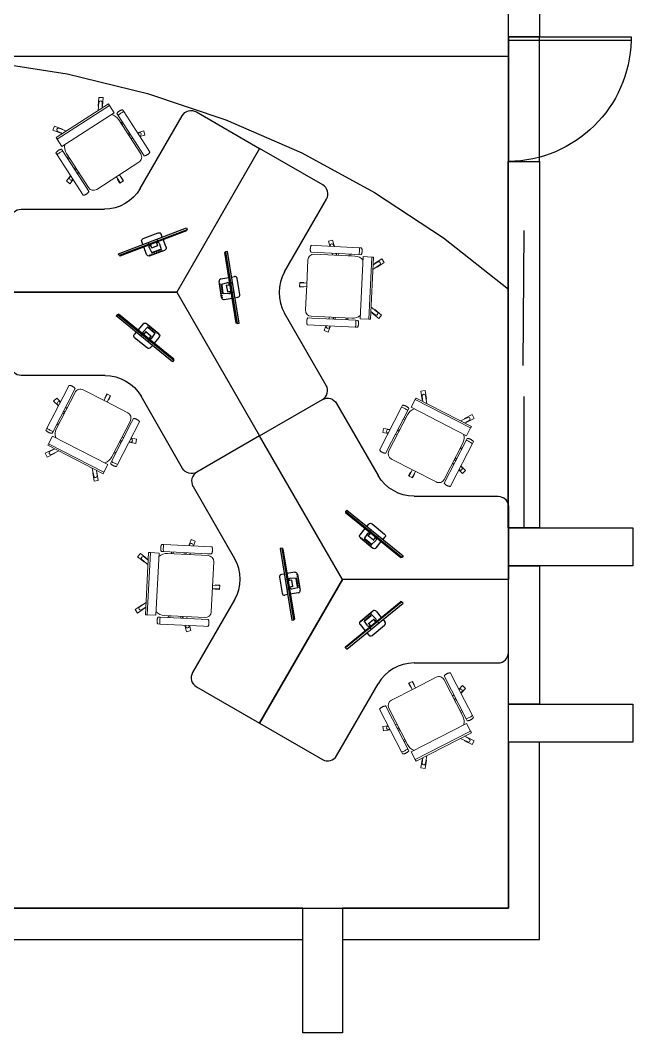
# Model space of a CAD drawing. Header units: millimetres. Extents: x 1993 to 4093, y 1262 to 2017.
# Drawn here: x 3915.4 to 4092.7, y 1262.1 to 1554.9 of the extents above; entities that cross this region are included whole.
import ezdxf

# ---------------------------------------------------------------- set-up
doc = ezdxf.new("R2010")
doc.units = ezdxf.units.MM
for name, color, linetype, lineweight in [('CHAIR MB', 252, 'Continuous', 18), ('DOOR VISION PANEL', 12, 'Continuous', 25), ('FLR CARPET 2', 254, 'Continuous', 15), ('PASSAGE', 251, 'Continuous', 25), ('WALL', 251, 'Continuous', 30), ('WORKSTATION - Y SHAPED', 251, 'Continuous', 25)]:
    doc.layers.add(name, color=color, linetype=linetype, lineweight=lineweight)
for name, color, linetype in [('COLUMN', 251, 'Continuous'), ('FACADE', 140, 'Continuous'), ('PLANNER', 3, 'Continuous')]:
    doc.layers.add(name, color=color, linetype=linetype)

# ---------------------------------------------------------------- blocks, each defined once
blk = doc.blocks.new('CHAIR MB2')
at = {"layer": 'CHAIR MB'}
for p, q in [((2.57, 11.5), (3.16, 13.35)), ((2.83, 11.9), (2.69, 11.51)), ((4.35, 12.96), (3.16, 13.35)), ((4.35, 12.96), (3.88, 11.51)), ((-8.95, 9), (-8.45, 9)), ((-8.95, 9), (-8.95, -9)), ((-8.95, 9), (-8.95, -9)), ((-8.45, 9), (-5.94, 9)), ((-8.45, 9), (-8.45, -9)), ((-8.45, -9), (-8.45, 9)), ((-5.94, 9), (-5.94, -9)), ((8.07, 9.51), (-4.67, 9.51)), ((8.25, 9), (-3.5, 9)), ((-2.35, 9.51), (-2.35, 9)), ((-1.85, 9), (-1.85, 9.51)), ((1.31, 9.51), (1.31, 9)), ((1.81, 9), (1.81, 9.51)), ((2, 9.51), (1.83, 9)), ((2.98, 9), (3.14, 9.51)), ((3.75, 11.51), (3.77, 11.59)), ((-11.34, 8.64), (-12.07, 7.62)), ((-10.06, 6.16), (-12.07, 7.62)), ((-11.34, 8.64), (-9.32, 7.17)), ((-10.8, 6.86), (-8.95, 5.46)), ((-8.95, 6.78), (-10.21, 7.66)), ((-10.06, 6.16), (-9.99, 6.25)), ((-9.39, 7.08), (-9.32, 7.17)), ((10, 0), (10, 7.25)), ((11.84, 0.5), (10, 0.53)), ((10, -7.25), (10, 0)), ((10.83, 0.63), (12.07, 0.63)), ((10.83, 0.63), (10.83, 0.52)), ((12.07, -0.63), (12.07, 0.63)), ((10, -0.53), (11.84, -0.5)), ((10.83, -0.52), (10.83, -0.63)), ((12.07, -0.63), (10.83, -0.63)), ((-8.95, -5.46), (-10.8, -6.86)), ((-12.07, -7.62), (-10.06, -6.16)), ((-12.07, -7.62), (-11.34, -8.64)), ((-9.32, -7.17), (-11.34, -8.64)), ((-10.21, -7.66), (-8.95, -6.78)), ((-9.99, -6.25), (-10.06, -6.16)), ((-9.32, -7.17), (-9.39, -7.08)), ((-8.45, -9), (-8.95, -9)), ((-5.94, -9), (-8.45, -9)), ((8.07, -11.51), (-4.67, -11.51)), ((-3.5, -9), (8.25, -9)), ((-2.35, -9), (-2.35, -9.51)), ((-1.85, -9.51), (-1.85, -9)), ((1.31, -9), (1.31, -9.51)), ((1.81, -9.51), (1.81, -9)), ((1.83, -9), (2, -9.51)), ((3.16, -13.35), (2.57, -11.5)), ((2.69, -11.51), (2.83, -11.9)), ((3.14, -9.51), (2.98, -9)), ((3.77, -11.59), (3.75, -11.51)), ((3.88, -11.51), (4.35, -12.96)), ((3.16, -13.35), (4.35, -12.96))]:
    blk.add_line(p, q, dxfattribs=at)
for points in [[(-4.67, 9.51), (-5.31, 9.51), (-5.35, 9.59), (-5.39, 9.68), (-5.42, 9.77), (-5.45, 9.86), (-5.47, 9.95), (-5.49, 10.05), (-5.51, 10.14), (-5.52, 10.23), (-5.53, 10.33), (-5.53, 10.42), (-5.54, 10.52), (-5.53, 10.61), (-5.53, 10.71), (-5.52, 10.8), (-5.5, 10.9), (-5.49, 10.99), (-5.47, 11.08), (-5.44, 11.17), (-5.41, 11.26), (-5.38, 11.35), (-5.34, 11.44), (-5.31, 11.51), (-4.67, 11.51)], [(-4.67, 11.51), (9.26, 11.51), (9.3, 11.42), (9.34, 11.33), (9.37, 11.24), (9.4, 11.15), (9.42, 11.06), (9.44, 10.97), (9.46, 10.87), (9.47, 10.78), (9.48, 10.68), (9.48, 10.59), (9.48, 10.5), (9.48, 10.4), (9.48, 10.31), (9.47, 10.21), (9.45, 10.12), (9.44, 10.02), (9.41, 9.93), (9.39, 9.84), (9.36, 9.75), (9.33, 9.66), (9.29, 9.57), (9.26, 9.51), (8.07, 9.51)], [(-4.67, -11.51), (-5.31, -11.51), (-5.35, -11.42), (-5.39, -11.33), (-5.42, -11.24), (-5.45, -11.15), (-5.47, -11.06), (-5.49, -10.97), (-5.51, -10.87), (-5.52, -10.78), (-5.53, -10.68), (-5.53, -10.59), (-5.54, -10.5), (-5.53, -10.4), (-5.53, -10.31), (-5.52, -10.21), (-5.5, -10.12), (-5.49, -10.02), (-5.47, -9.93), (-5.44, -9.84), (-5.41, -9.75), (-5.38, -9.66), (-5.34, -9.57), (-5.31, -9.51), (-4.67, -9.51)], [(-4.67, -9.51), (9.26, -9.51), (9.3, -9.59), (9.34, -9.68), (9.37, -9.77), (9.4, -9.86), (9.42, -9.95), (9.44, -10.05), (9.46, -10.14), (9.47, -10.23), (9.48, -10.33), (9.48, -10.42), (9.48, -10.52), (9.48, -10.61), (9.48, -10.71), (9.47, -10.8), (9.45, -10.9), (9.44, -10.99), (9.41, -11.08), (9.39, -11.17), (9.36, -11.26), (9.33, -11.35), (9.29, -11.44), (9.26, -11.51), (8.07, -11.51)]]:
    blk.add_lwpolyline(points, dxfattribs=at)
for centre, radius, start, end in [((-3.5, 5.5), 3.5, 90, 134.2304), ((8.25, 7.25), 1.75, 0, 90), ((-3.5, -5.5), 3.5, 225.7696, 270), ((8.25, -7.25), 1.75, 270, 0)]:
    blk.add_arc(centre, radius, start, end, dxfattribs=at)
for centre, major_axis, start_param, end_param in [((3.3, 11.75), (-0.473, 0.154), 3.141593, 6.283185), ((-10.51, 7.26), (0.292, 0.402), 0, 3.141593), ((11.84, 0), (0, 0.497), 5.773119, 6.283185), ((11.84, 0), (0, 0.497), 3.141593, 3.65168), ((-10.51, -7.26), (-0.292, 0.402), 0, 3.141593), ((3.3, -11.75), (0.473, 0.154), 3.141593, 6.283185)]:
    blk.add_ellipse(centre, major_axis=major_axis, ratio=0.96783, start_param=start_param, end_param=end_param, dxfattribs=at)
at = {"layer": 'CHAIR MB', "start_tangent": (-0.206196, -0.978511), "end_tangent": (0.206223, -0.978505)}
for points in [[(-4.67, 11.51), (-4.77, 10.51), (-4.67, 9.51)], [(-4.67, -9.51), (-4.77, -10.51), (-4.67, -11.51)]]:
    blk.add_spline(points, degree=3, dxfattribs=at)
blk = doc.blocks.new('WORKSTAION HEXA 4FT')
at = {"layer": 'WORKSTATION - Y SHAPED'}
for p, q in [((-10.86, 33), (-31.98, 33)), ((-31.98, 33), (-31.98, -15)), ((-7.86, 5.71), (-7.86, 30)), ((-25.56, 2.15), (-25.62, 1.87)), ((-12.58, -14.12), (-25.62, 1.87)), ((-25.13, 2.51), (-25.56, 2.15)), ((-25.56, 2.15), (-12.29, -14.12)), ((-11.86, -13.77), (-25.13, 2.51)), ((-20.4, -3.29), (-19.74, -2.72)), ((-15.83, -6.45), (-18.79, -2.82)), ((-22.81, -5.26), (-21, -3.79)), ((-20.64, -5.36), (-21.87, -6.58)), ((-20.57, -6.09), (-19.9, -5.54)), ((-20.56, -6.1), (-19.69, -5.4)), ((-20.25, -5.22), (-20.13, -5.27)), ((-20.13, -5.27), (-19.9, -5.54)), ((18.99, -16.72), (-1.86, -4.68)), ((-19.94, -9.84), (-22.9, -6.2)), ((-20.1, -8.75), (-21.87, -6.58)), ((-21.71, -6.78), (-21.62, -6.71)), ((-21.69, -6.8), (-21.62, -6.74)), ((-20.18, -8.48), (-21.62, -6.71)), ((-20.21, -8.47), (-21.62, -6.74)), ((-20.56, -6.1), (-20.57, -6.09)), ((-19.28, -7.49), (-20.47, -6.03)), ((-20.28, -8.53), (-20.21, -8.47)), ((-20.27, -8.55), (-20.18, -8.48)), ((-18.66, -7.79), (-20.1, -8.75)), ((-19.37, -7.56), (-18.5, -6.85)), ((-19.36, -7.58), (-19.37, -7.56)), ((-19.36, -7.58), (-18.69, -7.03)), ((-18.99, -9.93), (-17.19, -8.46)), ((-18.47, -7.3), (-18.69, -7.03)), ((-18.45, -7.44), (-18.47, -7.3)), ((-16.59, -7.97), (-15.93, -7.4)), ((-12.29, -14.12), (-12.58, -14.12)), ((-12.29, -14.12), (-11.86, -13.77)), ((-31.98, -15), (9.59, -39)), ((9.59, -39), (20.09, -20.81))]:
    blk.add_line(p, q, dxfattribs=at)
for centre, radius in [((-19.59, -4.72), 0.0447), ((-22.28, -6.73), 0.0674), ((-21.92, -7.16), 0.0674), ((-21.57, -7.6), 0.0674), ((-21.22, -8.03), 0.0674), ((-20.86, -8.46), 0.0674), ((-17.82, -6.89), 0.0447), ((-20.51, -8.9), 0.0674), ((-20.16, -9.33), 0.0674), ((-19.81, -9.76), 0.0674)]:
    blk.add_circle(centre, radius, dxfattribs=at)
for centre, radius, start, end in [((-10.86, 30), 3, 0, 90), ((4.14, 5.71), 12, 180, 240), ((-19.31, -3.24), 0.67, 39.2013, 129.2013), ((-22.38, -5.78), 0.67, 129.2013, 219.2013), ((-20.32, -5.64), 0.421, 80.2365, 139.3196), ((-18.87, -7.42), 0.421, 299.0829, 358.1661), ((-16.35, -6.88), 0.67, 309.2013, 39.2013), ((-19.42, -9.41), 0.67, 219.2013, 309.2013), ((17.49, -19.31), 3, 330, 60)]:
    blk.add_arc(centre, radius, start, end, dxfattribs=at)
blk = doc.blocks.new('Door_Fire')
at = {"layer": 'DOOR VISION PANEL'}
blk.add_lwpolyline([(34.28, 1.01), (0, 1.01), (0, 0), (34.28, 0)], close=True, dxfattribs=at)
blk.add_arc((-0.3, 0.17), 34.59, 1.3835, 89.4973, dxfattribs=at)
blk = doc.blocks.new('WORKSTATION AREA 02')
at = {"ltscale": 25}
blk.add_lwpolyline([(96613.36, 8352.75), (98143.35, 8352.75), (98143.35, 8599.07), (96613.36, 8599.07)], close=True, dxfattribs=at)

msp = doc.modelspace()

# ---------------------------------------------------------------- linework, layer by layer
at = {"layer": 'COLUMN', "ltscale": 25}
for points in [[(4056.7, 1408.09), (4092.7, 1408.09), (4092.7, 1397.09), (4056.7, 1397.09)], [(4056.7, 1357.09), (4092.7, 1357.09), (4092.7, 1346.09), (4056.7, 1346.09)], [(3997.2, 1298.09), (4008.7, 1298.09), (4008.7, 1262.09), (3997.2, 1262.09)]]:
    msp.add_lwpolyline(points, close=True, dxfattribs=at)
at = {"layer": 'FACADE', "ltscale": 25}
for points in [[(4061.2, 1494.09), (4060.89, 1455.09)], [(4061.2, 1446.09), (4061.19, 1408.09)]]:
    msp.add_lwpolyline(points, dxfattribs=at)
at = {"layer": 'FLR CARPET 2', "ltscale": 25}
msp.add_lwpolyline([(3708.2, 1298.09), (3792.2, 1298.09), (3803.7, 1298.09), (3899.7, 1298.09), (3911.2, 1298.09), (3997.2, 1298.09), (4008.7, 1298.09), (4056.7, 1298.09), (4056.7, 1346.09), (4056.7, 1357.09), (4056.7, 1397.09), (4056.7, 1408.09), (4056.68, 1408.09), (4056.68, 1477.15), (4037.91, 1491.98), (4017.93, 1505.15), (3996.89, 1516.56), (3974.95, 1526.13), (3952.27, 1533.78), (3929.02, 1539.47), (3905.37, 1543.14), (3550.56, 1543.14)], dxfattribs=at)
at = {"layer": 'PASSAGE'}
msp.add_lwpolyline([(3550.56, 1543.14), (3905.37, 1543.14), (3929.02, 1539.47), (3952.27, 1533.78), (3974.95, 1526.13), (3996.89, 1516.56), (4017.93, 1505.15), (4037.91, 1491.98), (4056.69, 1477.14), (4056.69, 1591.12), (3273.78, 1591.1)], dxfattribs=at)
at = {"layer": 'WALL', "ltscale": 25}
for points in [[(4056.7, 1598.09), (4065.7, 1598.09), (4065.7, 1550.09), (4056.7, 1550.09)], [(4065.7, 1550.09), (4056.7, 1550.09), (4056.7, 1514.09), (4065.7, 1514.09)], [(4056.68, 1514.09), (4065.7, 1514.09), (4065.7, 1408.09), (4056.68, 1408.09)], [(4065.7, 1357.09), (4056.7, 1357.09), (4056.7, 1397.09), (4065.7, 1397.09)], [(4008.7, 1289.09), (4065.7, 1289.09), (4065.7, 1346.09), (4056.7, 1346.09), (4056.7, 1298.09), (4008.7, 1298.09)], [(3911.2, 1289.09), (3997.2, 1289.09), (3997.2, 1298.09), (3911.2, 1298.09)]]:
    msp.add_lwpolyline(points, close=True, dxfattribs=at)

# ---------------------------------------------------------------- block references
at = {"layer": 'CHAIR MB', "xscale": -1}
for p, rotation in [((3938.26, 1518.33), 122.8266366490706), ((3935.5, 1435.84), 242.8266366490601), ((4033.89, 1433.6), 62.82663664908696)]:
    msp.add_blockref('CHAIR MB2', p, dxfattribs=dict(at, rotation=rotation))
at = {"layer": 'CHAIR MB'}
for p, rotation in [((4008.32, 1477.88), 177.1733633508987), ((3961.07, 1391.55), 357.1733633509255), ((4033.89, 1352.7), 117.1733633509148)]:
    msp.add_blockref('CHAIR MB2', p, dxfattribs=dict(at, rotation=rotation))
at = {"layer": 'DOOR VISION PANEL', "xscale": -1.035556937040495, "yscale": 1.035556937040494, "zscale": 1.035556937040494, "rotation": 180.0357705079445}
msp.add_blockref('Door_Fire', (4056.7, 1550.09), dxfattribs=at)
at = {"layer": 'PLANNER'}
msp.add_blockref('WORKSTATION AREA 02', (-94086.66, -7054.66), dxfattribs=at)
at = {"layer": 'WORKSTATION - Y SHAPED'}
for p, rotation in [((3884.89, 1505.27), 30.00000000001524), ((3995.89, 1473.29), 329.9999999999847), ((3973.5, 1396.15), 149.9999999999856), ((4023.7, 1361.17), 270.0000000000009)]:
    msp.add_blockref('WORKSTAION HEXA 4FT', p, dxfattribs=dict(at, rotation=rotation))
at = {"layer": 'WORKSTATION - Y SHAPED', "xscale": -1}
for p, rotation in [((3940.5, 1505.27), 329.9999999999848), ((3945.7, 1444.31), 90), ((4023.7, 1425.13), 270.0000000000009)]:
    msp.add_blockref('WORKSTAION HEXA 4FT', p, dxfattribs=dict(at, rotation=rotation))

doc.saveas('drawing.dxf')
